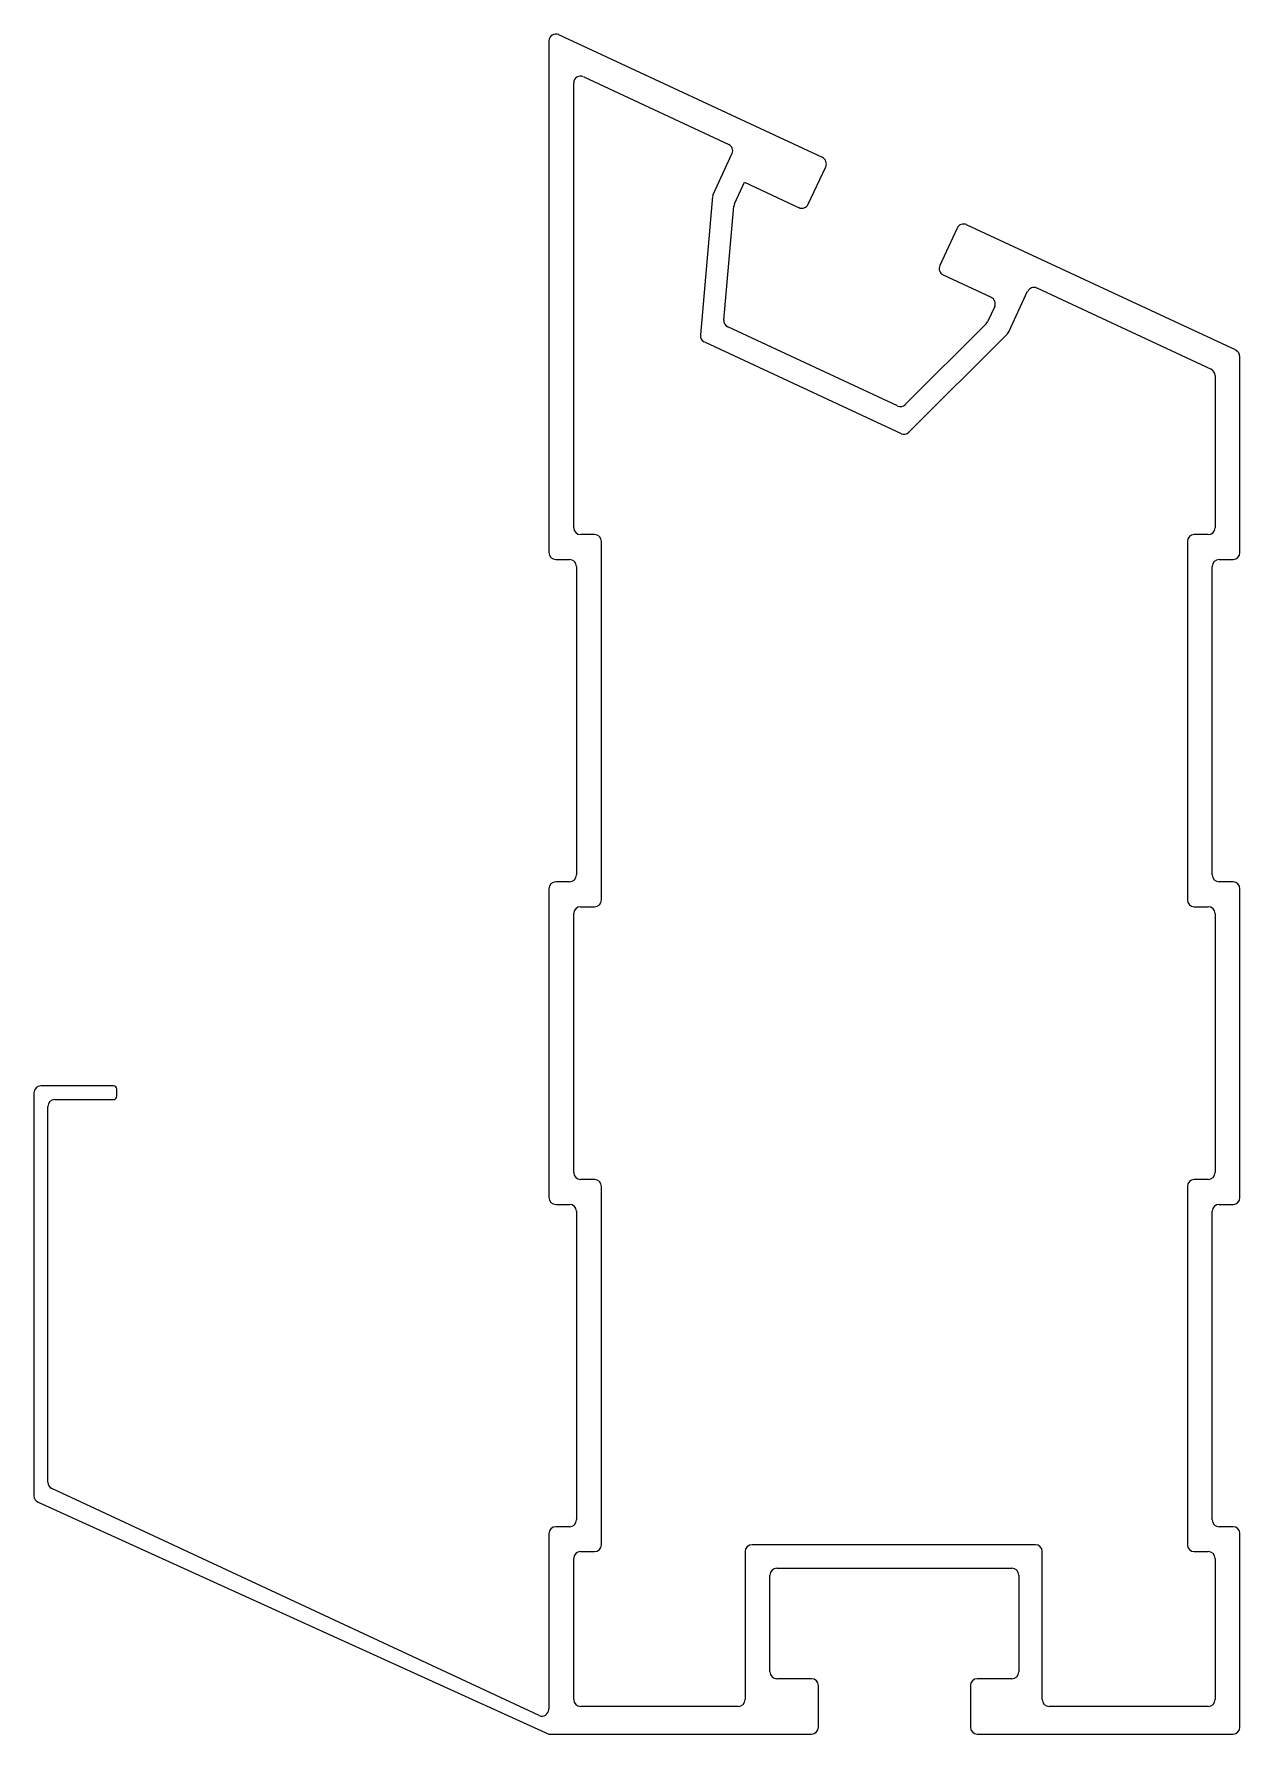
# Model space of a CAD drawing. Extents: x 1411 to 1498, y 1597 to 1720.
import ezdxf

# ---------------------------------------------------------------- set-up
doc = ezdxf.new("R2010")
doc.units = 0
doc.layers.get('0').update_dxf_attribs({"linetype": 'CONTINUOUS'})

msp = doc.modelspace()

# ---------------------------------------------------------------- linework, layer by layer
for p, q in [((1468.16, 1711.13), (1449.09, 1720.02)), ((1448.37, 1719.57), (1448.37, 1682.54)), ((1450.17, 1684.34), (1450.17, 1716.53)), ((1450.89, 1716.98), (1461.38, 1712.08)), ((1461.62, 1711.42), (1460.26, 1708.49)), ((1467.14, 1707.75), (1468.4, 1710.46)), ((1461.8, 1707.77), (1462.53, 1709.34)), ((1462.53, 1709.34), (1466.47, 1707.5)), ((1460.21, 1708.32), (1459.33, 1698.29)), ((1461.03, 1699.37), (1461.75, 1707.6)), ((1477.92, 1706.03), (1476.65, 1703.31)), ((1498.09, 1697.18), (1478.59, 1706.27)), ((1476.89, 1702.64), (1480.38, 1701.02)), ((1483.68, 1701.69), (1496.29, 1695.81)), ((1480.63, 1700.35), (1480.11, 1699.24)), ((1481.65, 1698.52), (1483.01, 1701.45)), ((1480.01, 1699.09), (1474.16, 1693.25)), ((1473.6, 1693.15), (1461.32, 1698.87)), ((1474.42, 1691.25), (1481.55, 1698.37)), ((1459.62, 1697.79), (1473.86, 1691.15)), ((1498.37, 1682.54), (1498.37, 1696.72)), ((1496.57, 1695.35), (1496.57, 1684.34)), ((1451.67, 1683.84), (1450.67, 1683.84)), ((1452.17, 1657.41), (1452.17, 1683.34)), ((1494.57, 1683.34), (1494.57, 1657.41)), ((1496.07, 1683.84), (1495.07, 1683.84)), ((1448.87, 1682.04), (1449.87, 1682.04)), ((1496.87, 1682.04), (1497.87, 1682.04)), ((1450.37, 1681.54), (1450.37, 1659.21)), ((1496.37, 1659.21), (1496.37, 1681.54)), ((1449.87, 1658.71), (1448.87, 1658.71)), ((1497.87, 1658.71), (1496.87, 1658.71)), ((1448.37, 1658.21), (1448.37, 1635.87)), ((1498.37, 1635.87), (1498.37, 1658.21)), ((1450.17, 1637.67), (1450.17, 1656.41)), ((1450.67, 1656.91), (1451.67, 1656.91)), ((1495.07, 1656.91), (1496.07, 1656.91)), ((1496.57, 1656.41), (1496.57, 1637.67)), ((1416.87, 1643.95), (1411.62, 1643.95)), ((1417.12, 1643.2), (1417.12, 1643.7)), ((1411.12, 1643.45), (1411.12, 1614.27)), ((1412.62, 1642.95), (1416.87, 1642.95)), ((1412.12, 1615.26), (1412.12, 1642.45)), ((1451.67, 1637.17), (1450.67, 1637.17)), ((1452.17, 1610.74), (1452.17, 1636.67)), ((1494.57, 1636.67), (1494.57, 1610.74)), ((1496.07, 1637.17), (1495.07, 1637.17)), ((1448.87, 1635.37), (1449.87, 1635.37)), ((1496.87, 1635.37), (1497.87, 1635.37)), ((1450.37, 1634.87), (1450.37, 1612.54)), ((1496.37, 1612.54), (1496.37, 1634.87)), ((1447.66, 1598.37), (1412.41, 1614.81)), ((1411.42, 1613.81), (1448.37, 1597.04)), ((1449.87, 1612.04), (1448.87, 1612.04)), ((1497.87, 1612.04), (1496.87, 1612.04)), ((1448.37, 1611.54), (1448.37, 1598.83)), ((1483.57, 1610.74), (1463.07, 1610.74)), ((1498.37, 1597.54), (1498.37, 1611.54)), ((1450.17, 1599.54), (1450.17, 1609.74)), ((1450.67, 1610.24), (1451.67, 1610.24)), ((1462.57, 1610.24), (1462.57, 1599.54)), ((1484.07, 1599.54), (1484.07, 1610.24)), ((1495.07, 1610.24), (1496.07, 1610.24)), ((1496.57, 1609.74), (1496.57, 1599.54)), ((1464.37, 1601.54), (1464.37, 1608.54)), ((1464.87, 1609.04), (1481.87, 1609.04)), ((1482.37, 1608.54), (1482.37, 1601.54)), ((1467.37, 1601.04), (1464.87, 1601.04)), ((1481.87, 1601.04), (1479.37, 1601.04)), ((1467.87, 1597.54), (1467.87, 1600.54)), ((1478.87, 1600.54), (1478.87, 1597.54)), ((1462.07, 1599.04), (1450.67, 1599.04)), ((1496.07, 1599.04), (1484.57, 1599.04)), ((1448.37, 1597.04), (1467.37, 1597.04)), ((1479.37, 1597.04), (1497.87, 1597.04))]:
    msp.add_line(p, q)
for centre, radius, start, end in [((1448.87, 1719.57), 0.5, 65, 180), ((1450.67, 1716.53), 0.5, 65, 180), ((1461.17, 1711.63), 0.5, 335, 65), ((1467.95, 1710.68), 0.5, 335, 65), ((1460.71, 1708.28), 0.5, 155, 175), ((1462.25, 1707.56), 0.5, 155, 175), ((1466.68, 1707.96), 0.5, 245, 335), ((1478.37, 1705.82), 0.5, 65, 155), ((1477.11, 1703.1), 0.5, 155, 245), ((1483.47, 1701.23), 0.5, 65, 155), ((1480.17, 1700.56), 0.5, 335, 65), ((1461.53, 1699.33), 0.5, 175, 245), ((1479.65, 1699.45), 0.5, 315, 335), ((1459.83, 1698.24), 0.5, 175, 245), ((1481.19, 1698.73), 0.5, 315, 335), ((1497.87, 1696.72), 0.5, 0, 65), ((1496.07, 1695.35), 0.5, 0, 65), ((1473.81, 1693.6), 0.5, 245, 315), ((1474.07, 1691.6), 0.5, 245, 315), ((1450.67, 1684.34), 0.5, 180, 270), ((1496.07, 1684.34), 0.5, 270, 360), ((1451.67, 1683.34), 0.5, 0, 90), ((1495.07, 1683.34), 0.5, 90, 180), ((1448.87, 1682.54), 0.5, 180, 270), ((1449.87, 1681.54), 0.5, 0, 90), ((1496.87, 1681.54), 0.5, 90, 180), ((1497.87, 1682.54), 0.5, 270, 360), ((1448.87, 1658.21), 0.5, 90, 180), ((1449.87, 1659.21), 0.5, 270, 360), ((1496.87, 1659.21), 0.5, 180, 270), ((1497.87, 1658.21), 0.5, 0, 90), ((1451.67, 1657.41), 0.5, 270, 360), ((1495.07, 1657.41), 0.5, 180, 270), ((1450.67, 1656.41), 0.5, 90, 180), ((1496.07, 1656.41), 0.5, 0, 90), ((1411.62, 1643.45), 0.5, 90, 180), ((1416.87, 1643.7), 0.25, 0, 90), ((1412.62, 1642.45), 0.5, 90, 180), ((1416.87, 1643.2), 0.25, 270, 0), ((1450.67, 1637.67), 0.5, 180, 270), ((1496.07, 1637.67), 0.5, 270, 360), ((1451.67, 1636.67), 0.5, 0, 90), ((1495.07, 1636.67), 0.5, 90, 180), ((1448.87, 1635.87), 0.5, 180, 270), ((1449.87, 1634.87), 0.5, 0, 90), ((1496.87, 1634.87), 0.5, 90, 180), ((1497.87, 1635.87), 0.5, 270, 360), ((1411.62, 1614.27), 0.5, 180, 245.5919), ((1412.62, 1615.26), 0.5, 180, 245), ((1448.87, 1611.54), 0.5, 90, 180), ((1449.87, 1612.54), 0.5, 270, 360), ((1496.87, 1612.54), 0.5, 180, 270), ((1497.87, 1611.54), 0.5, 0, 90), ((1451.67, 1610.74), 0.5, 270, 360), ((1463.07, 1610.24), 0.5, 90, 180), ((1483.57, 1610.24), 0.5, 0, 90), ((1495.07, 1610.74), 0.5, 180, 270), ((1450.67, 1609.74), 0.5, 90, 180), ((1496.07, 1609.74), 0.5, 0, 90), ((1464.87, 1608.54), 0.5, 90, 180), ((1481.87, 1608.54), 0.5, 0, 90), ((1464.87, 1601.54), 0.5, 180, 270), ((1467.37, 1600.54), 0.5, 0, 90), ((1479.37, 1600.54), 0.5, 90, 180), ((1481.87, 1601.54), 0.5, 270, 360), ((1450.67, 1599.54), 0.5, 180, 270), ((1462.07, 1599.54), 0.5, 270, 360), ((1484.57, 1599.54), 0.5, 180, 270), ((1496.07, 1599.54), 0.5, 270, 360), ((1447.87, 1598.83), 0.5, 245, 360), ((1467.37, 1597.54), 0.5, 270, 360), ((1479.37, 1597.54), 0.5, 180, 270), ((1497.87, 1597.54), 0.5, 270, 360)]:
    msp.add_arc(centre, radius, start, end)

doc.saveas('drawing.dxf')
